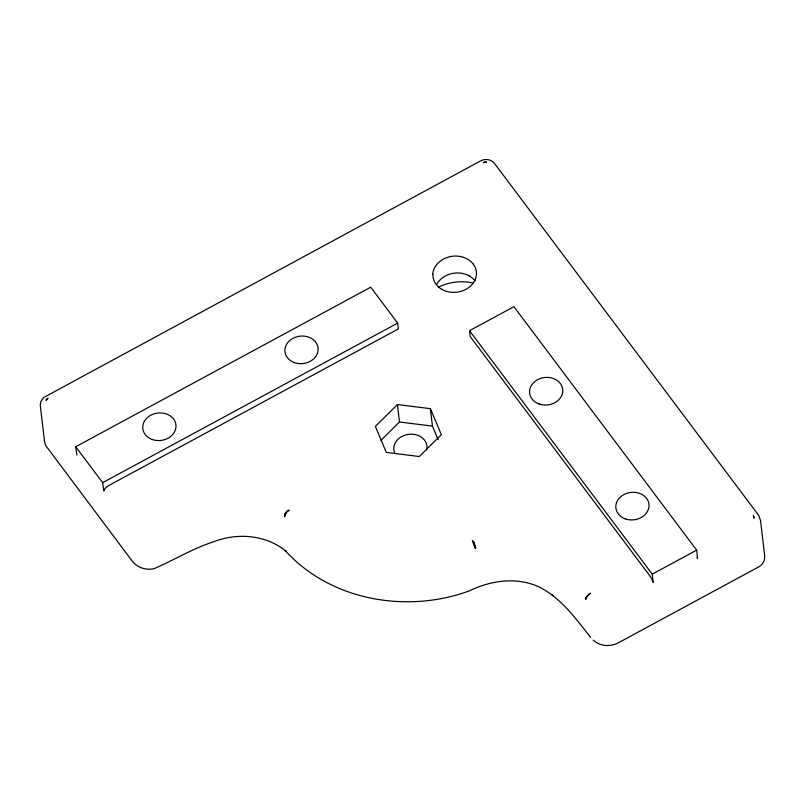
<?xml version="1.0" encoding="UTF-8"?>
<svg xmlns="http://www.w3.org/2000/svg" width="805" height="805" viewBox="0 0 805 805"><rect width="100%" height="100%" fill="white"/><g stroke="black" fill="none" stroke-linecap="round" stroke-linejoin="round"><path stroke-width="1.21" d="M284.658 515.844L284.598 516.86L284.728 514.335L286.389 511.839L289.156 510.058L286.721 512.191L284.658 515.844L284.728 514.335L287.536 510.682M475.675 547.37L475.393 548.638L472.324 540.558L473.531 541.644L475.675 547.37L475.202 547.571L475.312 546.072L474.829 546.273L473.531 541.644L473.028 541.866M585.929 598.769L587.127 596.455L590.608 593.164L586.915 596.163L585.617 599.443L586.141 597.32L589.23 594.01M397.418 404.553L375.372 426.429L386.309 452.41L419.294 456.526L441.341 434.65L430.403 408.668L397.418 404.553L399.471 421.991L380.956 440.365M75.7 446.745L370.702 287.204L397.66 323.107L398.344 328.923L108.675 485.576A6.249 3.16 -36.9 0 0 103.825 490.949L102.658 482.648L75.7 446.745L76.867 455.046M102.658 482.648L397.66 323.107M469.506 330.704L652.251 574.156L653.137 582.407A6.249 1.519 61.6 0 0 649.705 575.666L470.18 336.52L469.506 330.704L513.922 306.685L696.677 550.137L697.553 558.388A6.249 1.519 61.6 0 0 697.13 557.12M652.251 574.156L696.677 550.137M399.471 421.991L432.446 426.107L438.151 439.661M593.225 640.116C599.795 646.375 610.321 647.049 618.18 642.903L759.055 566.71C762.637 564.687 765.002 560.632 764.75 556.496L760.514 520.453L758.723 515.411L494.562 163.526C491.412 159.38 485.324 158.344 480.806 160.779L43.51 397.6L40.642 402.027L40.25 405.126L44.486 441.17L45.603 445.396L132.191 561.085C137.253 567.686 146.148 570.574 154.188 568.632C174.202 560.008 193.019 548.296 213.989 541.664C237.556 532.457 266.385 534.902 286.198 551.385L285.101 550.439C330.412 600.731 407.028 613.762 469.305 590.89C490.315 580.697 515.472 576.783 537.488 586.251C560.26 596.757 575.454 618.29 590.649 637.389M430.403 408.668L432.446 426.107M438.373 287.234A44.265 36.607 -6.7 0 1 472.726 282.907M469.416 276.024A21.775 18.012 -6.7 0 1 475.151 281.026M436.863 284.155A21.926 18.133 -6.7 0 1 439.037 281.015A21.775 18.012 -6.7 0 1 445.316 276.014A21.775 18.012 -6.7 0 1 457.592 272.945A21.926 18.133 -6.7 0 1 469.557 276.004M473.239 264.131A21.775 18.012 -6.7 0 0 467.504 259.13A21.926 18.133 -6.7 0 0 455.58 256.03A21.775 18.012 -6.7 0 0 443.334 259.16A21.775 18.012 -6.7 0 0 434.881 267.29A21.926 18.133 -6.7 0 0 432.748 274.213M473.31 264.151A21.775 18.012 -6.7 0 1 476.459 274.233A21.926 18.133 -6.7 0 1 472.253 284.316A21.775 18.012 -6.7 0 1 465.974 289.317A21.775 18.012 -6.7 0 1 453.688 292.386A21.926 18.133 -6.7 0 1 441.744 289.327M441.814 289.337A21.775 18.012 -6.7 0 1 432.959 274.294M394.581 452.813A16.663 13.786 -6.7 0 1 409.403 434.227A16.663 13.786 -6.7 0 1 426.731 450.005M754.104 517.303L753.983 518.249L753.269 515.613L754.104 517.303M46.378 399.461L45.966 400.367L48.069 398.203L46.378 399.461M484.328 162.187L483.403 162.771L486.602 162.067L484.328 162.187M553.327 595.861L552.22 594.915L553.256 595.821M539.028 403.959A16.663 13.786 -6.7 0 0 562.735 389.509A16.663 13.786 -6.7 0 0 536.724 380.202A16.663 13.786 -6.7 0 0 539.028 403.959M625.284 518.863A16.663 13.786 -6.7 0 0 648.991 504.413A16.663 13.786 -6.7 0 0 622.979 495.105A16.663 13.786 -6.7 0 0 625.284 518.863M294.378 362.602A16.663 13.786 -6.7 0 0 318.086 348.152A16.663 13.786 -6.7 0 0 292.074 338.845A16.663 13.786 -6.7 0 0 294.378 362.602M152.226 439.48A16.663 13.786 -6.7 0 0 175.943 425.03A16.663 13.786 -6.7 0 0 149.931 415.712A16.663 13.786 -6.7 0 0 152.226 439.48"/></g></svg>
